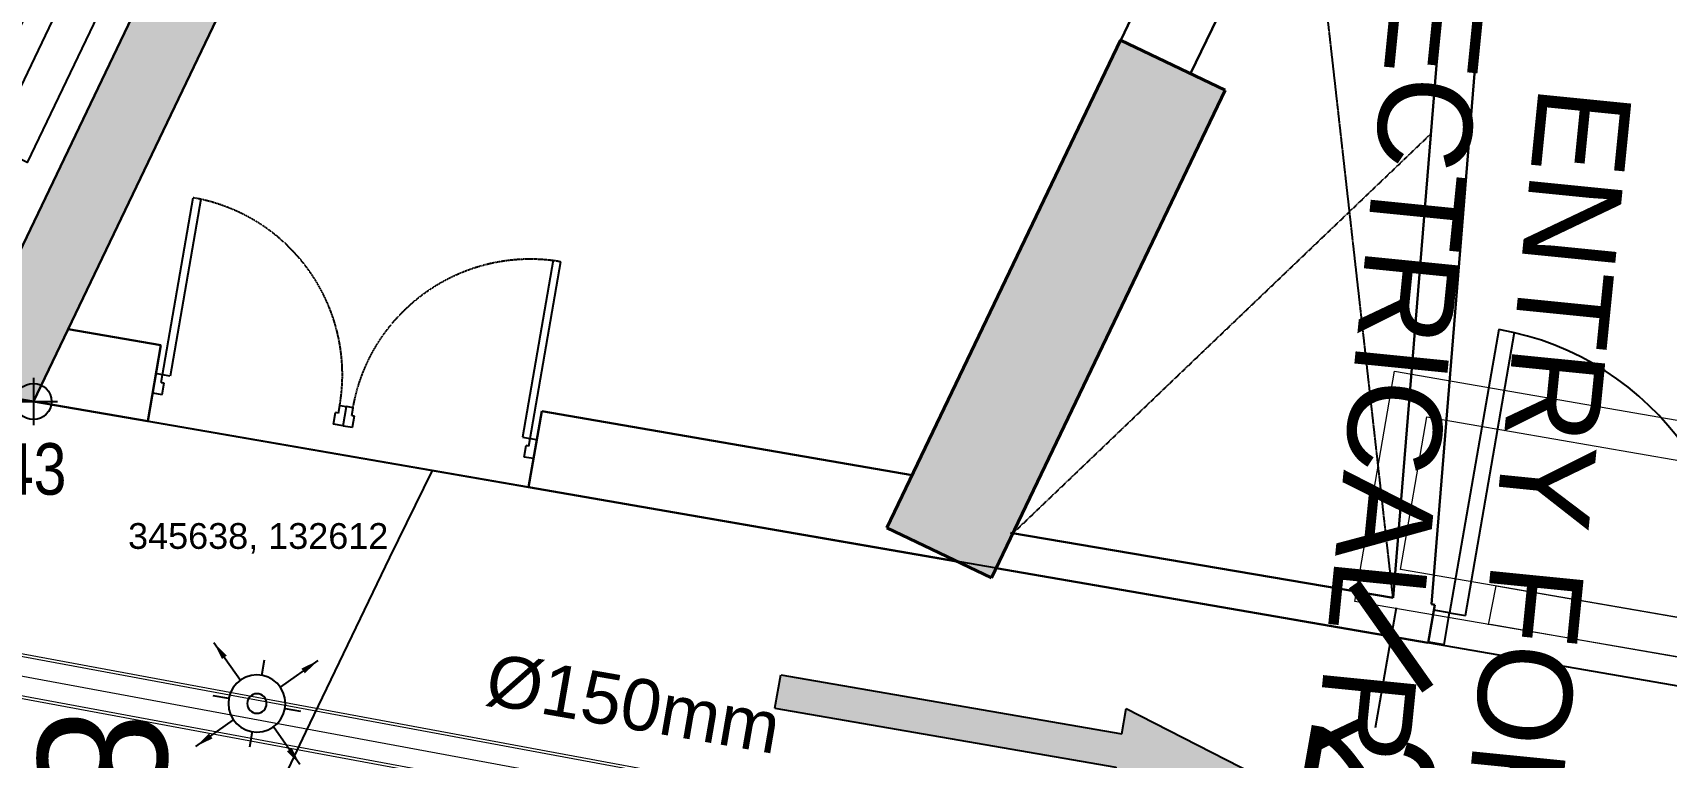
# Model space of a CAD drawing. Header units: inches. Extents: x 257070 to 799932, y -17980 to 269260.
# Drawn here: x 345635 to 351973, y 131230 to 134044 of the extents above; entities that cross this region are included whole.
import ezdxf

# ---------------------------------------------------------------- set-up
doc = ezdxf.new("R2010")
doc.units = ezdxf.units.IN
doc.header["$MEASUREMENT"] = 0
doc.header["$PDMODE"] = 99
doc.header["$PDSIZE"] = 100
doc.linetypes.add('CB_B2_AP$0$Str_00-04$0$HIDDEN4', pattern=[2.3812499999999996, 1.5875, -0.79375])
doc.linetypes.add('DASHED2', pattern=[0.375, 0.25, -0.125])
for name, color, linetype, lineweight in [('0-AES-F-FIRE BOX', 1, 'Continuous', 15), ('0-AES-F-SPRINKLER PIPE', 10, 'Continuous', 15), ('07--DIM-2', 2, 'Continuous', 25), ('E--CONCRETE-4', 4, 'Continuous', 40), ('E--CONCRETE-SHADE', 253, 'Continuous', 20), ('F--BRICKWALL-3', 252, 'Continuous', 30), ('Q--PARKING', 253, 'Continuous', 13), ('VL-MEP-EQPT', 6, 'Continuous', 0)]:
    doc.layers.add(name, color=color, linetype=linetype, lineweight=lineweight)
for name, color, linetype in [('0-AES-F-SPRINKLER', 10, 'Continuous'), ('basement-1 r.c.c.$0$DSP_R.C.C. HATCH', 253, 'Continuous'), ('basement1_AP$0$A-_ROAD----_E-_-', 2, 'Continuous'), ('DSP_DOOR', 8, 'Continuous'), ('DSP_HATCH', 252, 'Continuous'), ('DSP_LIFT CAR', 251, 'Continuous'), ('DSP_MISCELANEOUS', 252, 'Continuous'), ('DSP_PARKING', 8, 'Continuous'), ('DSP_SLAB CO-ORDINATES', 160, 'Continuous'), ('F 9$0$DSP_SLAB CO-ORDINATES', 5, 'Continuous'), ('F 9$0$DSP_WALL CO-ORDINATES', 5, 'Continuous')]:
    doc.layers.add(name, color=color, linetype=linetype)
doc.styles.add('ARIAL', font='arial.ttf')
doc.styles.add('F 9$0$Standard', font='arial.ttf')
doc.styles.add('F 9$0$TEXT style 75', font='ARIALN.TTF')
doc.styles.get("Standard").update_dxf_attribs({"font": 'arial.ttf'})
doc.styles.add('TEXT style 175', font='GOTHIC.TTF')
doc.styles.add('TEXT style 75', font='ARIALN.TTF')
doc.dimstyles.new('75', dxfattribs={"dimscale": 1.5, "dimtxt": 200, "dimasz": 113, "dimexe": 113, "dimexo": 0, "dimgap": 25, "dimtad": 0, "dimdec": 0, "dimrnd": 5, "dimzin": 0, "dimdsep": 46, "dimtxsty": 'TEXT style 75', "dimblk": 'ARCHTICK', "dimcen": 0.09, "dimdle": 113, "dimclrd": 8, "dimclre": 8, "dimclrt": 256, "dimadec": 0, "dimazin": 0, "dimtfac": 1, "dimtdec": 0, "dimtofl": 0, "dimtmove": 1, "dimatfit": 3, "dimldrblk": 'OPEN90', "dimfxl": 0, "dimtolj": 1, "dimtzin": 0, "dimarcsym": 0})
doc.dimstyles.new('ISO-25', dxfattribs={"dimtxt": 2.5, "dimasz": 2.5, "dimexe": 1.25, "dimexo": 0.625, "dimtad": 1, "dimtxsty": 'Standard', "dimcen": 2.5, "dimadec": 0, "dimazin": 0, "dimtfac": 1, "dimtmove": 0, "dimatfit": 3, "dimfxl": 1, "dimarcsym": 0})

# ---------------------------------------------------------------- blocks, each defined once
blk = doc.blocks.new('_ArchTick')
at = {"color": 0, "linetype": 'ByBlock', "const_width": 0.15}
blk.add_lwpolyline([(-0.5, -0.5), (0.5, 0.5)], dxfattribs=at)
blk = doc.blocks.new('*D234')
at = {"layer": '07--DIM-2', "color": 251, "lineweight": -2, "ltscale": 1000, "transparency": 16777216}
for p, q in [((350924.7713601898, 131810.2803605062), (350843.9914974724, 131344.1697589004)), ((350531.3158836263, 131763.7842131661), (351016.8157064752, 131679.6440779623)), ((350544.6578641199, 129616.9746977895), (350625.4377268374, 130083.0852993953)), ((350189.794323815, 129793.1591792787), (350675.2941466639, 129709.0190440748))]:
    blk.add_line(p, q, dxfattribs=at)
at = {"layer": 'DEFPOINTS', "color": 0, "ltscale": 1000, "transparency": 16777216}
for p in [(350531.3158836263, 131763.7842131661, -6.740123158241933e-08), (350189.794323815, 129793.1591792787, -6.654302336857554e-08), (350563.9538322492, 129728.3150122041)]:
    blk.add_point(p, dxfattribs=at)
at = {"layer": '07--DIM-2', "color": 251, "lineweight": -2, "ltscale": 1000, "transparency": 16777216, "xscale": 350, "yscale": 350, "zscale": 350}
for p, rotation in [((350905.4753920605, 131698.9400460916), 80.16794465756146), ((350563.9538322492, 129728.3150122041), 260.1679446575615)]:
    blk.add_blockref('_ArchTick', p, dxfattribs=dict(at, rotation=rotation))
at = {"layer": '07--DIM-2', "ltscale": 1000, "transparency": 16777216, "insert": (350734.7146121548, 130713.6275291478), "char_height": 500, "attachment_point": 5, "rotation": 260, "style": 'TEXT style 75'}
blk.add_mtext('\\A1;2000', dxfattribs=at)
blk = doc.blocks.new('_Open90')
at = {"color": 0, "linetype": 'ByBlock', "lineweight": -2}
for p, q in [((-0.5, 0.5), (0, 0)), ((0, 0), (-1, 0)), ((0, 0), (-0.5, -0.5))]:
    blk.add_line(p, q, dxfattribs=at)
blk = doc.blocks.new('*U180')
at = {"layer": 'DSP_SLAB CO-ORDINATES', "color": 206}
for p, q in [((-0.0003698509850069277, -188.0474283585087), (-0.0003698509849839045, 188.0474118549197)), ((-188.0477899576992, -8.251794497482479e-06), (188.0470502557292, -8.251794497482479e-06))]:
    blk.add_line(p, q, dxfattribs=at)
at = {"layer": 'DSP_SLAB CO-ORDINATES', "color": 206, "ltscale": 3.5}
blk.add_lwpolyline([(-105.4687033243318, 0.1349944143975237), (4.66756682276557e-05, 105.6037444143975), (105.4687966714443, 0.1359383291039289), (4.667566820182415e-05, -105.3337555856025), (-105.4677594096254, 0.1359383291039289)], dxfattribs=at)
at = {"layer": 'DEFPOINTS', "style": 'TEXT style 175'}
blk.add_attdef('CORDINATE', (367.2826763232355, -572.4526064181649), '', height=100, dxfattribs=at)
at = {"layer": 'DSP_SLAB CO-ORDINATES', "color": 214, "style": 'TEXT style 175'}
blk.add_attdef('NO.', (-635.8334859257494, 944.6775177041363), '', height=500, rotation=270, dxfattribs=at)
blk = doc.blocks.new('*U508')
at = {"layer": 'F 9$0$DSP_WALL CO-ORDINATES'}
for p, q in [((-0.0001847280280095, 92.15468473922756), (-0.0001847280280095, -92.1521658434019)), ((-94.02389478138505, 8.949672381390649e-07), (94.02352532532903, 8.949672381390649e-07))]:
    blk.add_line(p, q, dxfattribs=at)
blk.add_circle((9.29564074671e-05, -0.0006283814999416857), 70.3125, dxfattribs=at)
at = {"layer": 'DEFPOINTS', "style": 'F 9$0$Standard'}
blk.add_attdef('CORDINATE', (367.2826763232355, -572.4526064181649), '', height=100, dxfattribs=at)
at = {"layer": 'F 9$0$DSP_WALL CO-ORDINATES', "style": 'F 9$0$TEXT style 75'}
blk.add_attdef('NO.', (-126.5383513038087, -362.0275838325462), '', height=200, dxfattribs=at)
blk = doc.blocks.new('CH_B1_AP$0$HB-D1000')
at = {"layer": 'DSP_DOOR'}
for p, q in [((421.9731082385406, 914.3545641922974), (421.9731082385988, -15.64543580758618)), ((461.9731082385988, -15.64543580758618), (461.9731082385406, 914.3545641922974)), ((-468.0268917614594, -15.64543580758618), (-503.0268917614594, -15.64543580758618)), ((-503.0268917614594, -115.6458116451395), (-503.0268917609937, -15.64543580764439)), ((-468.0268917614594, -55.64543580758618), (-468.0268917614594, -15.64543580758618)), ((-468.0268917614594, -55.64543580758618), (-453.0268917615176, -55.64543580758618)), ((-453.0268917614594, -115.6454358076444), (-453.0268917615176, -55.64543580758618)), ((421.9731082385988, -15.64543580758618), (461.9731082385988, -15.64543580758618)), ((461.9731082384824, -55.64543580758618), (446.9731082385406, -55.64543580758618)), ((446.9731082385406, -115.6454358076444), (446.9731082385406, -55.64543580758618)), ((461.9731082384824, -55.64543580758618), (461.9731082385988, -15.64543580758618)), ((461.9731082385988, -15.64543580758618), (496.9731082385406, -15.64543580758618)), ((496.9731082385406, -15.64543580758618), (496.9731082385406, -115.6454358075862)), ((-503.0268917615176, -115.6454358075862), (-453.0268917614594, -115.6454358076444)), ((496.9731082385406, -115.6454358075862), (446.9731082385406, -115.6454358076444))]:
    blk.add_line(p, q, dxfattribs=at)
at = {"layer": 'DSP_DOOR', "linetype": 'CB_B2_AP$0$Str_00-04$0$HIDDEN4', "extrusion": (0, 0, -0.9999999999999998)}
blk.add_ellipse((461.9731082385988, -15.64543580758618), major_axis=(-657.6093065035667, 657.6093065035672), ratio=0.9999999999996219, start_param=-0.7853981633976373, end_param=0.785398163397637, dxfattribs=at)
blk = doc.blocks.new('FRT')
at = {"layer": 'DSP_DOOR'}
for p, q in [((76652.00453081029, 83316.38405055902), (77726.23757314705, 83219.0202381032)), ((76652.0045308104, 83316.38405056013), (77726.23757314705, 83219.0202381032)), ((77720.8284724626, 83159.34062472126), (76646.59543012583, 83256.70443717693)), ((77726.23757314705, 83219.0202381032), (77731.64667383197, 83278.6998514852)), ((77851.00590075797, 83267.8816501013), (77845.5968000734, 83208.20203671919)), ((77726.23757314705, 83219.0202381032), (77720.8284724626, 83159.34062472126)), ((77726.23757314705, 83219.0202381032), (77720.82847246237, 83159.34062472114)), ((77845.5968000734, 83208.20203671913), (77726.23757314705, 83219.0202381032))]:
    blk.add_line(p, q, dxfattribs=at)
at = {"layer": 'DSP_DOOR', "extrusion": (-1.371461208410974e-65, -1.513088099214541e-64, -1)}
blk.add_ellipse((77726.23757314705, 83219.0202381032), major_axis=(-1074.232634236258, 97.36831499956617), ratio=0.9999999986417045, start_param=4.712384788981275, end_param=6.283181115773829, dxfattribs=at)
blk = doc.blocks.new('CE_B2_AP$0$P-Lift')
at = {"layer": 'DSP_LIFT CAR', "color": 8}
for points in [[(-41486.21990041496, 62597.95797287928), (-41486.21990041496, 62747.95797287882), (-42786.21990041496, 62747.95797287951), (-42786.21990041403, 62597.95797287882), (-41486.21990041496, 62597.95797287928)], [(-43265.45636587695, 60470.24606057401), (-43265.45636587648, 62495.85416500881), (-42536.21990041403, 62495.85416500788), (-42536.21990041496, 62495.85416500974), (-41736.21990041496, 62495.85416500997), (-41736.21990041449, 62495.85416500997), (-41066.98343495201, 62495.85416500904), (-41066.98343495294, 60470.24606057518), (-41636.21990041496, 60470.2460605725), (-41636.21990041542, 60370.24606057483), (-42636.21990041449, 60370.24606057378), (-42636.21990041496, 60470.24606057425), (-43265.45636587695, 60470.24606057401)]]:
    blk.add_lwpolyline(points, dxfattribs=at)
at = {"layer": 'DSP_LIFT CAR', "color": 8, "elevation": 1.531570615894168e-10}
for points in [[(-42135.49990043996, 60320.24606057425), (-42746.2168168494, 60320.24606057331), (-42746.21681684986, 60370.24606057448), (-42135.49990043949, 60370.24606057378), (-42135.49990043996, 60320.24606057425)], [(-41526.21681684846, 60320.24606057355), (-42135.49990043996, 60320.24606057425), (-42135.49990043949, 60370.24606057378), (-41526.21681684846, 60370.24606057308), (-41526.21681684846, 60320.24606057355)], [(-42135.49990043903, 60270.24606057238), (-42746.2168168494, 60270.24606057285), (-42746.2168168494, 60320.24606057331), (-42135.49990043996, 60320.24606057425), (-42135.49990043903, 60270.24606057238)], [(-41526.21681684846, 60270.24606057425), (-42135.49990043903, 60270.24606057238), (-42135.49990043996, 60320.24606057425), (-41526.21681684846, 60320.24606057355), (-41526.21681684846, 60270.24606057425)]]:
    blk.add_lwpolyline(points, dxfattribs=at)
blk = doc.blocks.new('basement1_AP$0$AR-DIR-A')
h = blk.add_hatch()
h.set_pattern_fill('ANSI31', color=8)
h.set_pattern_definition([(45, (0, 0), (-0.08838834764831843, 0.08838834764831845), [])])
h.paths.add_polyline_path([(158.1066071930181, -457.6573373205702), (26.41674446851535, -457.6573373205702), (26.41674446851539, -1800.032041987579), (-73.89045896677638, -1800.032041987579), (92.26167583076679, -2334.707830424019), (258.4138106283098, -1800.032041987579), (158.1066071930181, -1800.032041987579)])
at = {"layer": 'DSP_MISCELANEOUS', "color": 8}
for p, q in [((158.1066071930181, -457.6573373205702), (26.41674446851536, -457.6573373205702)), ((26.41674446851536, -457.6573373205702), (26.41674446851539, -1800.032041987579)), ((158.1066071930181, -457.6573373205702), (158.1066071930181, -1800.032041987579)), ((26.41674446851539, -1800.032041987579), (-73.89045896677635, -1800.032041987579)), ((-73.89045896677635, -1800.032041987579), (92.26167583076676, -2334.707830424019)), ((258.4138106283099, -1800.032041987579), (92.26167583076676, -2334.707830424019)), ((158.1066071930181, -1800.032041987579), (258.4138106283099, -1800.032041987579))]:
    blk.add_line(p, q, dxfattribs=at)
blk = doc.blocks.new('A$C5579145F')
at = {"layer": 'VL-MEP-EQPT', "color": 7, "insert": (-3221.42063344951, -16053.94267644471, 1.121674293290284e-07), "char_height": 363.12319738242, "width": 4823.666746415727, "attachment_point": 1, "rotation": 264.29164494823726, "style": 'ARIAL'}
blk.add_mtext('\\pi969.61999;ENTRY FOR \\P\\pi27.01063;ELECTRICAL ROOM', dxfattribs=at)
blk = doc.blocks.new('*U603')
at = {"layer": '0-AES-F-SPRINKLER'}
for p, q in [((171672.4061701425, 56809.37202057959), (171672.4061701495, 56870.64695059191)), ((171561.5562048926, 56698.52205535075), (171500.2812748789, 56698.52205535703)), ((171783.2561353722, 56698.52205532826), (171844.5310653842, 56698.52205532206)), ((171672.4061701212, 56587.67209009943), (171672.4061701137, 56526.39716008698))]:
    blk.add_line(p, q, dxfattribs=at)
for radius in [110.8499652399786, 37.80738082159161]:
    blk.add_circle((171672.4061701323, 56698.52205533961), radius, dxfattribs=at)
at = {"layer": '0-AES-F-SPRINKLER PIPE'}
for points, override in [([(171467.8843980348, 56903.04382747895), (171594.0234080246, 56776.90481746293)], {"dimasz": 70, "dimtad": 0, "dimfxl": 13, "dimarcsym": 1}), ([(171876.9279422716, 56903.04382743764), (171750.7889322562, 56776.90481744697)], {"dimasz": 70, "dimtad": 0, "dimfxl": 13, "dimarcsym": 1}), ([(171467.8843979921, 56494.00028324145), (171594.0234080091, 56620.13929323198)], {"dimasz": 70, "dimtad": 0, "dimfxl": 13, "dimarcsym": 1}), ([(171876.9279422305, 56494.0002832), (171750.7889322391, 56620.13929321616)], {"dimasz": 70, "dimgap": 0.625, "dimtad": 0, "dimfxl": 13, "dimarcsym": 1})]:
    blk.add_leader(points, dimstyle='ISO-25', override=override, dxfattribs=at)

msp = doc.modelspace()

# ---------------------------------------------------------------- hatches: boundary and pattern name
at = {"layer": 'E--CONCRETE-SHADE', "ltscale": 2}
h = msp.add_hatch(color=8, dxfattribs=at)
h.paths.add_polyline_path([(311837.1066474739, 164085.9462912477), (311779.1026919187, 164380.2854513011), (309002.5032820954, 163833.1148039188), (308519.1369858193, 166285.9411376863), (308154.9180444667, 168134.1581472141), (311141.5092676735, 167615.7322610756), (311079.380418529, 167931.0030576607), (307776.1904333719, 168504.3806041747), (309004.5801304086, 162270.9575867953), (305568.6169522724, 161593.8493983008), (305626.1531057204, 161299.4180508129), (309062.5840859627, 161976.6184267439), (309764.5206167244, 158414.6646443685), (306064.3757759822, 159056.889074277), (306125.9655982257, 158741.7137754526), (313129.8285408925, 157526.0716643706), (313067.7000876472, 157841.3404519645), (310081.119288059, 158359.7134438185), (309601.8774894738, 160791.6101500462), (312378.4768993005, 161338.7807974281), (312320.4729437479, 161633.1199574802), (309543.8735339221, 161085.9493100981), (309060.5072376481, 163538.775643867)])
h.paths.add_polyline_path([(314422.1225250057, 147770.9538312331), (314409.3109299693, 148077.6187629481), (307729.7465050786, 149232.376105318), (307742.5678983067, 148925.7094796997), (311266.6018304889, 148316.4775299666), (311366.8593981364, 145918.5725234807), (307874.3979559423, 145772.551456048), (307886.9296951786, 145472.8128771608), (311379.3915940901, 145618.8343976696), (311676.6099263912, 138502.2159041164), (314832.1312912772, 137956.7730078773), (314819.3197652107, 138263.4362887078), (311966.2482224124, 138756.599676159), (311858.5330106651, 141334.9264157449), (314686.0665932585, 141453.052785808), (314673.5443632132, 141752.791328132), (311846.0107806224, 141634.6649580696), (311741.6588636076, 144132.4861441067), (314569.1924461995, 144250.6125141695), (314556.6702161576, 144550.3510564934), (311729.1366335626, 144432.2246864317), (311569.0479034452, 148264.1909134747)])
h.paths.add_polyline_path([(362097.8996299258, 159089.0697206807), (358648.9298983664, 159687.7598596172), (358449.8803319901, 159417.7855613983), (361568.5300691797, 158877.2882338386), (358714.7293339915, 155013.3529613388), (356438.3051408682, 156694.6598616315), (356260.0747274086, 156453.3428093576), (358536.4989205326, 154772.0359090647), (357051.2454750453, 152761.0604734455), (354775.1032575154, 154442.1591139986), (354596.8426323859, 154200.8643752686), (356873.0150615864, 152519.7434211711), (355387.7616160993, 150508.7679855506), (352268.8236835832, 151049.3440299475), (352069.4677532567, 150779.4238489467), (359370.9130743747, 149513.933314838), (359570.2690047055, 149783.8534958387), (355718.3910789081, 150451.4631045198), (358273.6540426802, 153911.1898382311), (361085.0303152927, 151834.7814338811), (361263.2607287542, 152076.0984861553), (358451.8844561389, 154152.5068905056)])
h.paths.add_polyline_path([(353526.5004612686, 140987.8835487745), (353661.1109399767, 141269.1634935758), (346873.8215243859, 142445.217399559), (346739.2710347497, 142164.0628069866), (349636.38404788, 141662.0134403589), (347882.7167678537, 137997.5778001869), (345329.9782720393, 139219.2267563045), (345200.474849129, 138948.6184351936), (347753.2133449444, 137726.9694790757), (346674.0181540289, 135471.9001364828), (344121.2796582111, 136693.5490926001), (343991.7762353027, 136422.9407714892), (346544.5147311175, 135201.2918153722), (345465.3195401993, 132946.2224727793), (342568.2066301944, 133448.2720548896), (342433.6561435242, 133167.1174685148), (345637.8834962882, 132611.8470826475), (348777.9676953775, 139173.3177694447), (351935.0649086256, 137662.4444382174), (352064.5681979181, 137933.0528232725), (348907.4711182896, 139443.9260905556), (349943.4985015687, 141608.7926594449)])

# ---------------------------------------------------------------- linework, layer by layer
at = {"layer": '0-AES-F-FIRE BOX', "color": 7, "ltscale": 1000, "elevation": -1.183298264579281e-07}
msp.add_lwpolyline([(353163.1723412216, 132340.4108648961), (353034.6907424562, 131445.7655149898), (350764.339321636, 131834.8186550409), (350919.3025303726, 132729.1690317447)], close=True, dxfattribs=at)
for points in [[(353014.9582823409, 132210.3388716483), (352912.3761674595, 131618.4178907271), (350941.7529190512, 131959.8311767234), (351044.3150721287, 132551.7555501835), (353014.9582841928, 132210.3388713275)], [(351283.2751606373, 131744.3700830373), (351312.9054206725, 131895.5843759334), (352542.8816249204, 131682.4254542443), (352516.6816629822, 131531.2122949052), (351291.0648426536, 131745.7535790495)]]:
    msp.add_lwpolyline(points, dxfattribs=at)
at = {"layer": '0-AES-F-SPRINKLER PIPE', "ltscale": 1000, "elevation": -6.524959123959128e-08}
for points in [[(341097.3215382654, 132456.3469278223), (353616.3878552243, 130132.9472726704, 0.3391610515133215), (353697.7254131605, 130174.3122347641), (354375.3894239702, 131590.3484931545)], [(341099.1462684165, 132466.1790364403), (353618.2125853754, 130142.7793812884, 0.339161051513405), (353688.7051355867, 130178.629015103), (354366.3691463965, 131594.6652734933)], [(341083.6360621321, 132382.6061131875), (353602.7023790909, 130059.2064580356, 0.3391610515133395), (353765.3774949632, 130141.9363822231), (354443.0415057731, 131557.9726406137)], [(341068.1258558476, 132299.0331899348), (353587.1921728065, 129975.6335347828, 0.3391610515133587), (353842.0498543396, 130105.2437493433), (354519.7138651496, 131521.2800077341)], [(341069.9505859987, 132308.8652985527), (353589.0169029576, 129985.4656434008, 0.3391610515133438), (353833.0295767658, 130109.5605296821), (354510.6935875759, 131525.5967880728)]]:
    msp.add_lwpolyline(points, format="xyb", dxfattribs=at)
at = {"layer": 'basement-1 r.c.c.$0$DSP_R.C.C. HATCH', "color": 8}
msp.add_trace([(350261.9479553715, 133820.884524568, -1.128800938411199e-07), (349856.0393685591, 134015.1477973494, -1.128800938411199e-07), (349355.3860157257, 131926.6444527751, -1.128800938411199e-07), (348949.4774289131, 132120.9077255564, -1.128800938411199e-07)], dxfattribs=at)
at = {"layer": 'basement1_AP$0$A-_ROAD----_E-_-', "color": 8, "elevation": -6.740123158241933e-08}
msp.add_lwpolyline([(354851.3410289029, 131015.097019678), (345637.8832139226, 132611.8464926205)], dxfattribs=at)
at = {"layer": 'DSP_DOOR', "color": 8}
msp.add_line((346081.2740867689, 132535.0041041912, -1.137447783290131e-07), (347559.2428645199, 132278.8629477961, -1.132854113950909e-07), dxfattribs=at)
at = {"layer": 'DSP_HATCH', "color": 8, "linetype": 'DASHED2', "ltscale": 0.1}
for p, q in [((350913.1729025859, 131849.8420320879, -1.122921092313225e-07), (350577.9646097397, 134826.6687424468, -1.133382672921546e-07)), ((349438.4946819814, 132100.2975328418, -1.127488025248124e-07), (351059.6245286775, 133650.6770236323, -1.128359712043542e-07))]:
    msp.add_line(p, q, dxfattribs=at)
at = {"layer": 'DSP_PARKING', "color": 8}
msp.add_arc((423732.0812776391, 94707.4101865245, -3.526372069026013e-08), 85299.08480195106, 153.8177769380767, 185.9777294860621, dxfattribs=at)
at = {"layer": 'E--CONCRETE-4', "color": 8}
for p, q in [((349856.0393685591, 134015.1477973494, -1.132603653656641e-07), (348949.4774289131, 132120.9077255564, -1.128800938411199e-07)), ((350261.9479553715, 133820.884524568, -1.130942130003971e-07), (349856.0393685591, 134015.1477973494, -1.132603653656641e-07)), ((349355.3860157257, 131926.6444527751, -1.127139414758529e-07), (350261.9479553715, 133820.884524568, -1.130942130003971e-07)), ((348949.4774289131, 132120.9077255564, -1.128800938411199e-07), (349355.3860157257, 131926.6444527751, -1.127139414758529e-07))]:
    msp.add_line(p, q, dxfattribs=at)
at = {"layer": 'E--CONCRETE-4', "color": 8, "lineweight": 30, "elevation": -1.145751791325123e-07}
msp.add_lwpolyline([(353526.5004612686, 140987.8835487745), (353661.1109399767, 141269.1634935758), (346873.8215243859, 142445.217399559), (346739.2710347497, 142164.0628069866), (349636.38404788, 141662.0134403589), (347882.7167678537, 137997.5778001869), (345329.9782720393, 139219.2267563045), (345200.474849129, 138948.6184351936), (347753.2133449444, 137726.9694790757), (346674.0181540289, 135471.9001364828), (344121.2796582111, 136693.5490926001), (343991.7762353027, 136422.9407714892), (346544.5147311175, 135201.2918153722), (345465.3195401993, 132946.2224727793), (342568.2066301944, 133448.2720548896), (342433.6561435242, 133167.1174685148), (345637.8834962882, 132611.8470826475), (348777.9676953775, 139173.3177694447), (351935.0649086256, 137662.4444382174), (352064.5681979181, 137933.0528232725), (348907.4711182896, 139443.9260905556), (349943.4985015687, 141608.7926594449), (353526.5004612686, 140987.8835487745)], close=True, dxfattribs=at)
at = {"layer": 'F--BRICKWALL-3', "color": 8}
for p, q in [((349856.8336097457, 134014.7670424841, -1.132600400488448e-07), (351664.4564110226, 137791.9472935733, -1.140183383508771e-07)), ((350127.4395835419, 133885.2587146615, -1.131492719098506e-07), (351935.0647321349, 137662.4438706652, -1.139075711965826e-07)), ((351454.7524555053, 136658.7908716218, -1.137060800538751e-07), (351061.5765071951, 131824.1227669247, -1.122459839613854e-07)), ((351273.4473565802, 136279.938580869, -1.136300225110253e-07), (350913.1729025859, 131849.8420320879, -1.122921092313225e-07)), ((345772.433456442, 132893.0000268114, -1.139390321754094e-07), (346132.5023180483, 132830.597859741, -1.138271193045511e-07)), ((345637.8834534466, 132611.8464511095, -1.138825884091889e-07), (346081.274086771, 132535.0041041905, -1.137447783290123e-07)), ((347610.471095799, 132574.4567033458, -1.13367752370629e-07), (349047.3619480168, 132325.4346062343, -1.129211528516807e-07)), ((347559.2428645199, 132278.862947796, -1.132854113950908e-07), (349220.864487345, 131990.893614229, -1.127689633877266e-07)), ((349428.8301669797, 132101.9709573021, -6.6270448965173e-08), (350913.1724385215, 131849.8420988604, -6.581075246993608e-08)), ((349428.8306269352, 132101.97086634, -1.127518057197999e-07), (350913.1729025859, 131849.8420320879, -1.122921092313225e-07)), ((349373.4766790292, 131964.4449865844, -6.624017315096411e-08), (351049.3676242192, 131674.0026628135, -6.571929009166845e-08)), ((349373.4771412261, 131964.4448947201, -1.127215299047286e-07), (351049.3680911494, 131674.0025982605, -1.122006468530408e-07))]:
    msp.add_line(p, q, dxfattribs=at)
at = {"layer": 'F--BRICKWALL-3', "color": 8, "ltscale": 0.1}
for p, q in [((346081.2740867689, 132535.0041041912, -1.137447783290131e-07), (346132.5023180483, 132830.597859741, -1.138271193045511e-07)), ((347559.2428645199, 132278.8629477961, -1.132854113950909e-07), (347610.471095799, 132574.456703346, -1.13367752370629e-07)), ((351049.3676242192, 131674.0026628135, -6.571929009166845e-08), (351074.9817422673, 131821.7995401712, -6.576046057868895e-08)), ((351049.3680911494, 131674.0025982605, -1.122006468530408e-07), (351074.982206789, 131821.7994760355, -1.122418173408099e-07)), ((351061.5765071951, 131824.1227669248, -1.122459839613854e-07), (351074.9822067889, 131821.7994760354, -1.122418173408099e-07))]:
    msp.add_line(p, q, dxfattribs=at)
at = {"layer": 'Q--PARKING', "color": 8, "elevation": -4.923947724280979e-08}
msp.add_lwpolyline([(361560.4034346142, 139748.0727965799, 0.06519900616687829), (351861.8052400515, 118379.8739255271, 0.0164355190072074), (350317.8376524575, 112645.1218450994, 0.01643551900720676), (349153.9139130456, 106821.3345151619, 0.01643551900720723), (348375.0618075076, 100933.6688713598, 0.01643551900720919), (347984.6457327877, 95007.55778363021, 0.04470069080363005), (348893.98903826, 78908.5276677073)], format="xyb", dxfattribs=at)

# ---------------------------------------------------------------- block references
at = {"color": 8, "extrusion": (2.548779655116506e-13, -3.227332144614396e-13, -1), "zscale": -1, "rotation": 115.5741023060952}
msp.add_blockref('CE_B2_AP$0$P-Lift', (-307483.4244671901, 199221.3578863314, 1.593329785283124e-07), dxfattribs=at)
at = {"layer": '0-AES-F-SPRINKLER', "color": 7, "xscale": -1, "rotation": 80.1574124245228}
msp.add_blockref('*U603', (431715.0959586661, 290892.3362308103, -4.196184862596141e-07), dxfattribs=at)
at = {"layer": '0-AES-F-SPRINKLER PIPE', "ltscale": 1000}
msp.add_blockref('A$C5579145F', (355159.02202158, 150828.6564107728, -1.176717621607393e-07), dxfattribs=at)
at = {"layer": 'DSP_DOOR', "color": 8, "extrusion": (2.548779655116506e-13, -3.227332144614396e-13, -1)}
for p, xscale, yscale, zscale, rotation in [((-346482.5508199276, 132667.6643006031, 1.591798214667229e-07), 0.750000000067068, 0.750000000067068, -0.75, 9.832054803208349), ((-347226.0088603537, 132538.81841105, 1.591798214667229e-07), -0.7500000000670665, 0.7499999999999999, -0.7500000000670665, 9.832054803208274)]:
    msp.add_blockref('CH_B1_AP$0$HB-D1000', p, dxfattribs=dict(at, xscale=xscale, yscale=yscale, zscale=zscale, rotation=rotation))
at = {"layer": 'DSP_DOOR', "color": 8, "zscale": 1.035416844}
for p, xscale, yscale, rotation in [((455202.9968342683, 187206.1492831262, -5.709489316267384e-08), -1.035416843996454, 1.035416844004431, 74.98905418501101), ((455202.9963962159, 187206.1509159179, -1.035762507024958e-07), -1.035416843996452, 1.035416844004432, 74.98905511873436)]:
    msp.add_blockref('FRT', p, dxfattribs=dict(at, xscale=xscale, yscale=yscale, rotation=rotation))
at = {"layer": 'DSP_MISCELANEOUS', "color": 8, "xscale": -1, "rotation": 80.14691522982004}
msp.add_blockref('basement1_AP$0$AR-DIR-A', (348091.2580365265, 131655.1861391598, -6.646717432797634e-08), dxfattribs=at)
at = {"layer": 'DSP_SLAB CO-ORDINATES', "color": 8, "ltscale": 3.5}
msp.add_blockref('*U180', (346291.4031883896, 130468.7746520319, -3.526372069026013e-08), dxfattribs=at).add_auto_attribs({'NO.': '84', 'CORDINATE': '346291, 130469'})
at = {"layer": 'F 9$0$DSP_SLAB CO-ORDINATES', "color": 8, "ltscale": 3.5}
msp.add_blockref('*U508', (345637.8829591875, 132611.8479519291), dxfattribs=at).add_auto_attribs({'NO.': '43', 'CORDINATE': '345638, 132612'})

# ---------------------------------------------------------------- texts
at = {"layer": '0-AES-F-SPRINKLER PIPE', "color": 7, "linetype": 'Continuous', "lineweight": -3, "ltscale": 0.9, "insert": (347982.8917453248, 131537.8317488919, 3.887926916088195e-06), "char_height": 199.9999999999999, "width": 685.7738095238092, "attachment_point": 2, "rotation": 350.16791681374195}
msp.add_mtext('%%C150mm', dxfattribs=at)

# ---------------------------------------------------------------- dimensions: what is measured, and where the dimension line sits
at = {"layer": '07--DIM-2', "color": 8, "ltscale": 1000}
dim = msp.add_aligned_dim(p1=(350531.3158836263, 131763.7842131661, -6.740123158241933e-08), p2=(350189.794323815, 129793.1591792786, -6.654302336857554e-08), distance=379.7368875357508, dimstyle='75', override={"dimscale": 1, "dimtxt": 500, "dimasz": 350, "dimclrd": 251, "dimclre": 251}, dxfattribs=at)
dim.commit()
dim.dimension.update_dxf_attribs({"geometry": '*D234', "text_midpoint": (350734.7146121548, 130713.6275291478), "text_rotation": 260})

doc.saveas('drawing.dxf')
